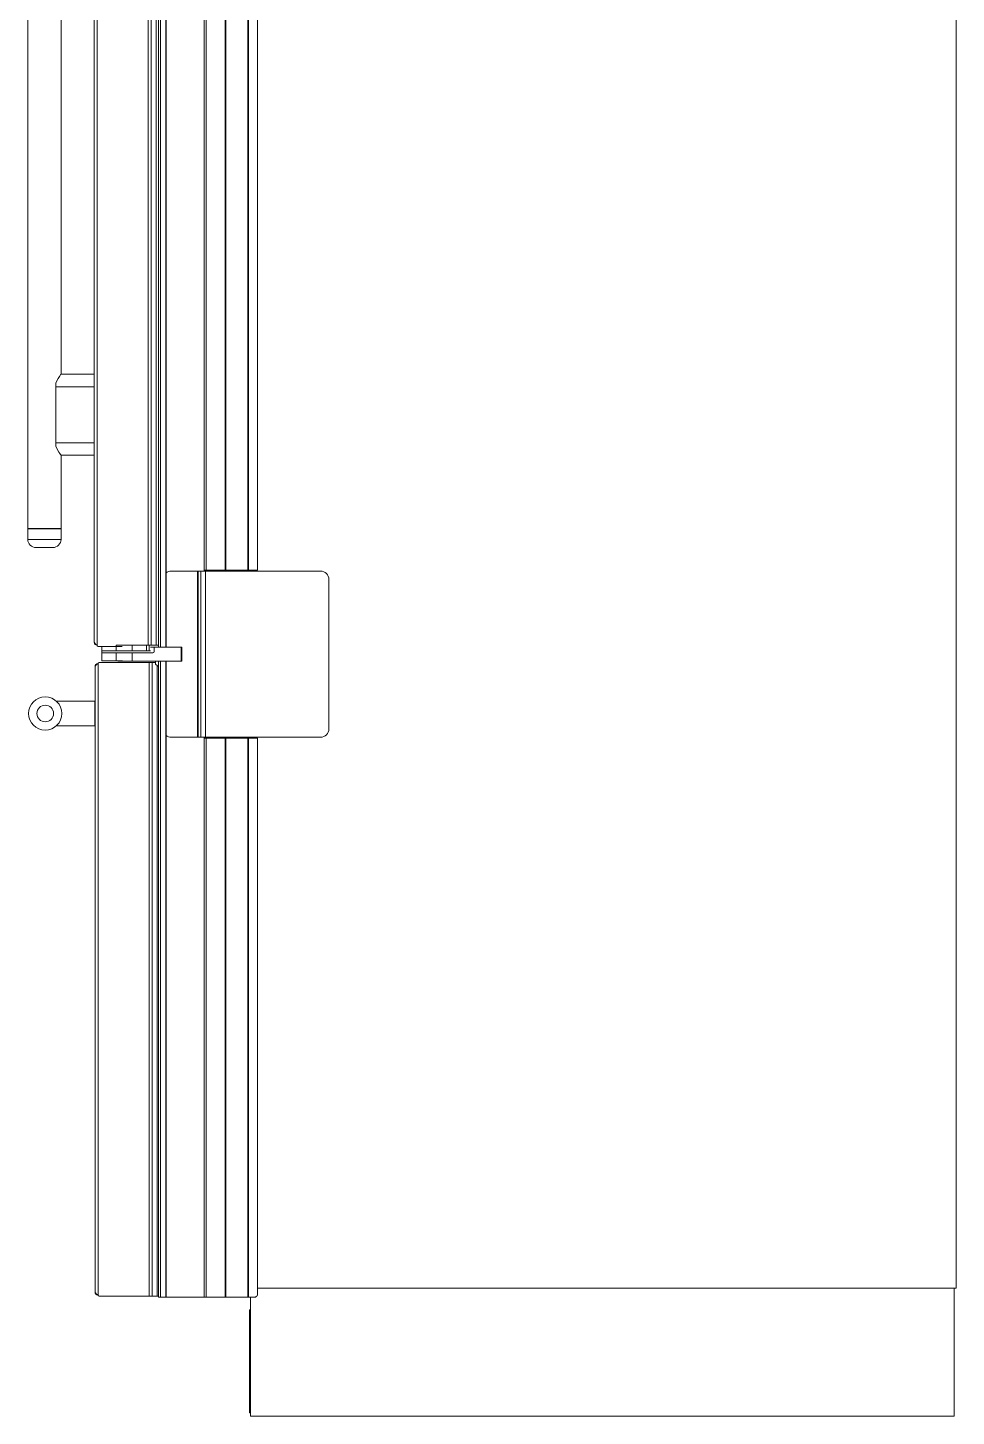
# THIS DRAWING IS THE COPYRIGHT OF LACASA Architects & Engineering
# Model space of a CAD drawing. Header units: millimetres. Extents: x -10942 to 92711, y -16583 to 30009.
# Drawn here: x -3777 to -3067, y 886 to 1947 of the extents above; entities that cross this region are included whole.
import ezdxf

# ---------------------------------------------------------------- set-up
doc = ezdxf.new("R2010")
doc.units = ezdxf.units.MM
doc.header["$LTSCALE"] = 1000
doc.header["$MEASUREMENT"] = 0

# ---------------------------------------------------------------- blocks, each defined once
blk = doc.blocks.new('subzero-BI-36UG-S - RH side')
at = {"color": 7, "linetype": 'Continuous', "lineweight": 0}
for p, q in [((11.986, 40.886), (11.986, -10.41)), ((12.046, 40.886), (12.046, -10.412)), ((12.208, -10.412), (12.208, 40.886)), ((12.218, -10.412), (12.218, 40.886)), ((13.368, -8.088), (13.368, 40.886)), ((13.428, 40.886), (13.428, -8.088)), ((13.993, -8.088), (13.993, 40.886)), ((14.003, 40.886), (14.003, -8.088)), ((14.013, 40.886), (14.013, -8.088)), ((14.673, -8.088), (14.673, 40.342)), ((14.683, -8.088), (14.683, 40.332)), ((14.693, 40.322), (14.693, -8.088)), ((10.145, 39.775), (10.145, -10.35)), ((11.679, -10.352), (11.679, 39.814)), ((11.769, 39.814), (11.769, -10.352)), ((11.921, -10.352), (11.921, 39.814)), ((14.968, -8.088), (14.968, 40.023)), ((36.005, -29.704), (36.005, 39.796)), ((10.055, -10.26), (10.055, 39.685)), ((8.055, 36.262), (8.055, -6.837)), ((9.055, -2.195), (9.055, 31.62)), ((8.901, -2.568), (8.901, -2.464)), ((10.05, -2.193), (9.053, -2.193)), ((10.05, -2.568), (10.05, -2.193)), ((8.901, -2.568), (10.05, -2.568)), ((8.901, -2.568), (8.901, -4.258)), ((10.05, -2.568), (10.055, -2.568)), ((10.05, -4.258), (10.05, -2.568)), ((8.901, -4.258), (10.05, -4.258)), ((8.901, -4.362), (8.901, -4.258)), ((10.055, -4.258), (10.05, -4.258)), ((10.05, -4.633), (10.05, -4.258)), ((9.053, -4.633), (10.05, -4.633)), ((9.055, -6.837), (9.055, -4.63)), ((8.055, -6.837), (9.055, -6.837)), ((8.555, -6.842), (8.055, -6.842)), ((8.055, -6.842), (8.055, -7.163)), ((8.121, -6.837), (8.121, -6.842)), ((9.055, -6.842), (8.555, -6.842)), ((8.989, -6.842), (8.989, -6.837)), ((9.055, -7.163), (9.055, -6.842)), ((8.555, -7.163), (8.055, -7.163)), ((8.555, -7.413), (8.305, -7.413)), ((9.055, -7.163), (8.555, -7.163)), ((8.805, -7.413), (8.555, -7.413)), ((13.158, -8.119), (12.369, -8.119)), ((13.158, -13.119), (13.158, -8.119)), ((13.178, -8.119), (13.158, -8.119)), ((13.264, -8.119), (13.178, -8.119)), ((13.178, -13.119), (13.178, -8.119)), ((13.264, -13.119), (13.264, -8.119)), ((13.399, -8.119), (13.264, -8.119)), ((13.428, -8.088), (13.368, -8.088)), ((13.368, -8.088), (13.368, -8.119)), ((13.399, -13.119), (13.399, -8.119)), ((16.869, -8.119), (13.399, -8.119)), ((13.993, -8.088), (13.428, -8.088)), ((13.468, -8.088), (13.468, -8.119)), ((14.003, -8.088), (13.993, -8.088)), ((14.003, -8.088), (14.013, -8.088)), ((14.013, -8.088), (14.673, -8.088)), ((14.673, -8.088), (14.683, -8.088)), ((14.693, -8.088), (14.683, -8.088)), ((14.968, -8.088), (14.693, -8.088)), ((17.119, -12.869), (17.119, -8.369)), ((10.145, -10.37), (10.145, -10.35)), ((10.145, -10.37), (10.176, -10.39)), ((10.899, -10.39), (10.176, -10.39)), ((10.28, -10.39), (10.28, -10.514)), ((10.718, -10.35), (10.718, -10.514)), ((10.718, -10.35), (11.145, -10.35)), ((10.899, -10.352), (11.198, -10.352)), ((11.145, -10.352), (11.145, -10.35)), ((11.198, -10.352), (11.198, -10.516)), ((11.198, -10.352), (11.625, -10.352)), ((11.625, -10.516), (11.625, -10.352)), ((11.625, -10.352), (11.712, -10.352)), ((11.712, -10.352), (11.712, -10.516)), ((11.986, -10.352), (11.712, -10.352)), ((11.751, -10.41), (12.193, -10.41)), ((11.857, -10.536), (11.857, -10.412)), ((11.857, -10.412), (12.673, -10.412)), ((12.193, -10.412), (12.193, -10.41)), ((12.673, -10.826), (12.673, -10.412)), ((12.673, -10.412), (12.693, -10.412)), ((12.693, -10.412), (12.693, -10.826)), ((10.28, -10.514), (10.28, -10.574)), ((10.28, -10.514), (10.718, -10.514)), ((10.28, -10.574), (10.28, -10.824)), ((10.28, -10.574), (10.718, -10.574)), ((10.28, -10.574), (10.718, -10.574)), ((10.28, -10.824), (10.718, -10.824)), ((10.718, -10.514), (10.899, -10.514)), ((10.718, -10.574), (10.718, -10.824)), ((10.718, -10.574), (10.9, -10.574)), ((10.718, -10.824), (10.9, -10.824)), ((10.76, -10.824), (10.76, -10.826)), ((10.76, -10.826), (11.198, -10.826)), ((10.872, -10.516), (11.198, -10.516)), ((10.9, -10.576), (11.198, -10.576)), ((10.9, -10.576), (11.198, -10.576)), ((11.198, -10.516), (11.625, -10.516)), ((11.198, -10.576), (11.198, -10.826)), ((11.198, -10.576), (11.817, -10.576)), ((11.198, -10.826), (12.673, -10.826)), ((11.712, -10.516), (11.625, -10.516)), ((11.751, -10.516), (11.712, -10.516)), ((11.897, -10.851), (11.897, -10.914)), ((11.986, -10.826), (11.986, -29.974)), ((12.046, -10.826), (12.046, -29.974)), ((12.208, -29.974), (12.208, -10.826)), ((12.218, -29.974), (12.218, -10.826)), ((12.693, -10.826), (12.673, -10.826)), ((10.079, -29.815), (10.079, -10.995)), ((10.2, -10.866), (10.169, -10.885)), ((10.169, -10.885), (10.169, -10.905)), ((10.169, -10.905), (10.169, -29.905)), ((10.2, -10.866), (11.703, -10.866)), ((11.703, -29.944), (11.703, -10.866)), ((11.703, -10.866), (11.793, -10.866)), ((11.793, -10.866), (11.793, -29.944)), ((11.897, -10.866), (11.793, -10.866)), ((11.907, -10.934), (11.986, -10.995)), ((11.945, -29.944), (11.945, -10.964)), ((8.926, -12.045), (8.926, -12.03)), ((8.926, -12.03), (10.074, -12.03)), ((10.074, -12.78), (10.074, -12.03)), ((8.926, -12.78), (8.926, -12.765)), ((8.926, -12.78), (10.074, -12.78)), ((12.369, -13.119), (13.158, -13.119)), ((13.158, -13.119), (13.178, -13.119)), ((13.178, -13.119), (13.264, -13.119)), ((13.264, -13.119), (13.399, -13.119)), ((13.368, -13.119), (13.368, -13.15)), ((13.368, -29.974), (13.368, -13.15)), ((13.368, -13.15), (13.428, -13.15)), ((13.399, -13.119), (16.869, -13.119)), ((13.428, -13.15), (13.428, -29.974)), ((13.428, -13.15), (13.993, -13.15)), ((13.468, -13.119), (13.468, -13.15)), ((13.993, -29.974), (13.993, -13.15)), ((13.993, -13.15), (14.003, -13.15)), ((14.003, -13.15), (14.003, -29.974)), ((14.013, -13.15), (14.003, -13.15)), ((14.013, -13.15), (14.013, -29.974)), ((14.673, -13.15), (14.013, -13.15)), ((14.673, -29.974), (14.673, -13.15)), ((14.683, -13.15), (14.673, -13.15)), ((14.683, -29.974), (14.683, -13.15)), ((14.683, -13.15), (14.693, -13.15)), ((14.693, -13.15), (14.693, -29.974)), ((14.693, -13.15), (14.968, -13.15)), ((14.968, -29.912), (14.968, -13.15)), ((10.169, -29.925), (10.169, -29.905)), ((10.169, -29.925), (10.2, -29.944)), ((11.703, -29.944), (10.2, -29.944)), ((11.793, -29.944), (11.703, -29.944)), ((11.793, -29.944), (11.945, -29.944)), ((11.986, -29.944), (11.945, -29.944)), ((12.046, -29.974), (11.986, -29.974)), ((12.046, -29.974), (12.208, -29.974)), ((12.208, -29.974), (12.218, -29.974)), ((12.218, -29.974), (13.368, -29.974)), ((13.428, -29.974), (13.368, -29.974)), ((13.428, -29.974), (13.993, -29.974)), ((14.003, -29.974), (13.993, -29.974)), ((14.003, -29.974), (14.013, -29.974)), ((14.013, -29.974), (14.673, -29.974)), ((14.673, -29.974), (14.683, -29.974)), ((14.693, -29.974), (14.683, -29.974)), ((14.693, -29.974), (14.905, -29.974)), ((14.756, -29.974), (14.756, -30.756)), ((14.968, -29.704), (36.005, -29.704)), ((35.943, -33.554), (35.943, -29.704)), ((14.756, -30.36), (14.726, -30.36)), ((14.726, -30.36), (14.726, -30.756)), ((14.756, -30.756), (14.726, -30.756)), ((14.726, -31.006), (14.726, -30.756)), ((14.756, -30.756), (14.756, -31.006)), ((14.756, -31.006), (14.726, -31.006)), ((14.726, -31.006), (14.726, -33.204)), ((14.756, -33.204), (14.756, -31.006)), ((14.756, -33.204), (14.726, -33.204)), ((14.726, -33.454), (14.726, -33.204)), ((14.756, -33.204), (14.756, -33.454)), ((14.756, -33.454), (14.726, -33.454)), ((14.756, -33.454), (14.756, -33.554)), ((14.756, -33.554), (35.943, -33.554))]:
    blk.add_line(p, q, dxfattribs=at)
blk.add_lwpolyline([(8.901, -4.362), (8.937, -4.449), (8.988, -4.537), (9.015, -4.578), (9.038, -4.61), (9.054, -4.632), (9.053, -4.63)], dxfattribs=at)
for radius in [0.5, 0.25]:
    blk.add_circle((8.579, -12.405), radius, dxfattribs=at)
for centre, radius, start, end in [((9.834, -2.813), 0.996, 141.6865, 159.471), ((10.05, -2.198), 0.005, 0, 90), ((10.05, -4.628), 0.005, 270, 0), ((8.305, -7.163), 0.25, 180, 270), ((8.805, -7.163), 0.25, 270, 0), ((12.369, -8.369), 0.25, 90, 127.2975), ((16.869, -8.369), 0.25, 0, 90), ((10.203, -10.202), 0.159, 201.4514, 248.549), ((10.145, -10.26), 0.09, 180, 270.0002), ((11.817, -10.536), 0.04, 270, 0), ((11.922, -10.851), 0.025, 90, 180), ((10.228, -11.053), 0.159, 111.4504, 158.5492), ((10.169, -10.995), 0.09, 89.9996, 180), ((11.922, -10.914), 0.025, 180, 232.5), ((10.074, -12.035), 0.005, 0, 90), ((10.074, -12.775), 0.005, 270, 0), ((16.869, -12.869), 0.25, 270, 0), ((12.369, -12.869), 0.25, 232.7025, 270), ((10.228, -29.757), 0.159, 201.4511, 248.549), ((10.169, -29.815), 0.09, 180, 270.0001), ((14.718, -29.724), 0.313, 306.8699, 323.1301), ((14.757, -30.36), 0.031, 91.8486, 180)]:
    blk.add_arc(centre, radius, start, end, dxfattribs=at)

msp = doc.modelspace()

# ---------------------------------------------------------------- block references
at = {"xscale": 25.4, "yscale": 25.4, "zscale": 25.4}
msp.add_blockref('subzero-BI-36UG-S - RH side', (-3981.4, 1738.2), dxfattribs=at)

doc.saveas('drawing.dxf')
